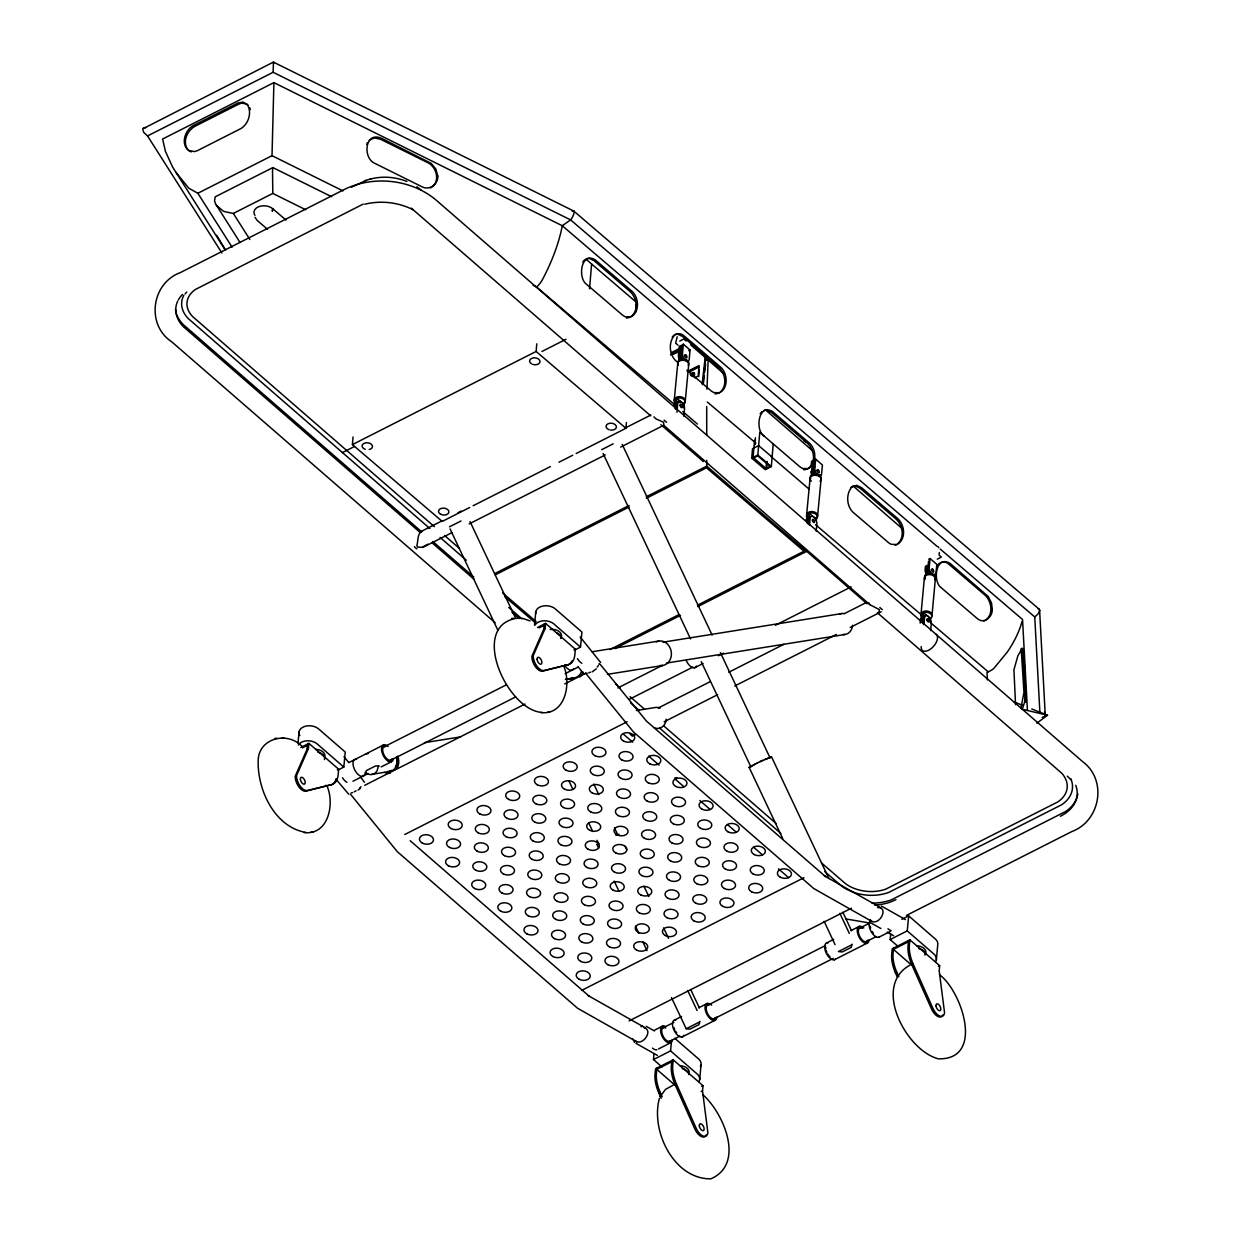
<?xml version="1.0" encoding="UTF-8"?>
<svg xmlns="http://www.w3.org/2000/svg" width="1241" height="1241" viewBox="0 0 1241 1241"><rect width="100%" height="100%" fill="white"/><g stroke="black" fill="none" stroke-linecap="round" stroke-linejoin="round"><path stroke-width="1.5" d="M706.951 389.193L708.239 358.416M937.25 546.521L562.251 225.722L273.904 82.62L272.012 155.683L342.919 190.866M469.703 507.491L442.23 521.422L352.413 444.588L353.049 436.956M576.15 453.523L625.945 428.285L536.128 351.451L536.779 343.819M589.522 288.796L591.616 264.007M625.945 428.285L626.426 422.56M635.718 311.956L636.354 304.324M698.745 376.535L699.335 369.539M773.236 443.844L771.328 466.554L765.201 469.656L751.72 458.131L752.511 448.699L758.639 445.597L772.119 457.107M754.544 440.291L753.101 457.433L766.581 468.958L767.217 461.404M755.04 442.463L755.443 437.794M771.328 466.554L757.848 455.028L759.756 432.318L800.026 466.926L802.539 468.478L808 468.602M766.488 462.815L766.007 468.478L770.072 466.414L757.739 455.85L753.675 457.913M921.039 614.047L924.39 577.639M921.52 622.47L922.358 613.411L923.723 612.713L930.455 618.545L930.114 622.16M923.723 612.713L922.715 623.587M932.007 615.303L935.357 578.895M298.011 743.08L299.065 731.802M300.88 747.439L308.9 743.375L338.669 769.249L338.188 774.462A27.783 14.07 63.1 0 1 331.704 784.591L306.124 791.138A10.393 5.259 63.1 0 1 298.833 786.825A10.393 5.259 63.1 0 1 295.218 776.245L307.054 749.269L307.535 744.073M331.704 784.591L307.473 790.439A10.393 5.259 63.1 0 1 300.182 786.127A10.393 5.259 63.1 0 1 296.568 775.563L308.404 748.587L308.9 743.375M338.7 769.684L343.819 767.078L345.231 752.046L318.285 728.638A11.122 7.477 5.4 0 0 304.154 726.621A11.122 7.477 5.4 0 0 299.81 735.572M534.514 624.968L535.74 611.813M537.57 627.45L545.575 623.385L575.359 649.26L574.878 654.457A27.783 14.07 63.1 0 1 568.394 664.587L542.798 671.133A10.393 5.259 63.1 0 1 535.507 666.836A10.393 5.259 63.1 0 1 531.893 656.256L543.729 629.28L544.225 624.083M568.394 664.587L544.163 670.45A10.393 5.259 63.1 0 1 536.872 666.138A10.393 5.259 63.1 0 1 533.258 655.558L545.094 628.598L545.575 623.385M575.39 649.695L580.509 647.088L581.92 632.057L554.975 608.633A11.122 7.477 5.4 0 0 542.069 606.229A11.122 7.477 5.4 0 0 535.771 613.706M674.747 408.118L675.6 399.075L676.981 398.377L683.698 404.24L683.357 407.839M687.219 361.1A5.29 2.684 63.1 0 0 689.22 359.176L690.074 350.055L683.357 344.207L681.992 344.905L680.626 359.409L679.246 360.107L680.626 345.603L679.261 346.286L678.408 355.407A5.29 2.684 63.1 0 0 679.137 359.021M675.942 409.251L676.981 398.377M676.966 412.214L677.819 403.092A5.29 2.684 63.1 0 1 681.542 402.115A5.29 2.684 63.1 0 1 684.536 408.941L683.853 416.231M683.357 344.207L682.503 353.328A5.29 2.684 63.1 0 0 686.382 360.774M661.996 1066.95L653.48 1059.55L654.007 1053.904M656.892 1068.098L656.411 1073.31A27.783 14.07 63.1 0 0 660.165 1092.328L662.136 1096.765M698.978 1081.594A11.122 7.477 5.4 0 0 697.52 1074.303L670.574 1050.894L671.443 1041.494M671.862 1060.512L671.365 1065.724A27.783 14.07 63.1 0 0 675.12 1084.743L694.696 1128.643A10.393 5.259 63.1 0 0 700.994 1136.399A10.393 5.259 63.1 0 0 706.222 1134.848M673.211 1059.83L672.731 1065.026A27.783 14.07 63.1 0 0 676.485 1084.06L696.046 1127.945A10.393 5.259 63.1 0 0 702.995 1136.011A10.393 5.259 63.1 0 0 707.897 1132.831L702.515 1090.901L702.995 1085.689L673.211 1059.83L655.543 1068.796L655.046 1073.992A27.783 14.07 63.1 0 0 658.8 1093.011L661.158 1098.285M699.66 1079.779L701.056 1064.747M811.087 466.694L811.598 461.233L812.964 460.535L811.583 475.055L812.964 474.357L813.476 468.958M807.084 523.066L807.938 514.022L809.318 513.324L816.035 519.172M808.279 524.198L809.318 513.324M813.476 468.958L814.329 459.853L815.694 459.154L822.411 465.003L821.558 474.124A5.29 2.684 63.1 0 1 818.719 475.722M809.473 525.331L810.156 518.04A5.29 2.684 63.1 0 1 813.879 517.063A5.29 2.684 63.1 0 1 816.873 523.888L816.19 531.179M815.694 459.154L814.841 468.276A5.29 2.684 63.1 0 0 817.835 475.101M897.259 945.72L890.169 939.561L890.697 933.915M920.155 623.153L920.496 619.507A5.29 2.684 63.1 0 1 922.497 617.584M925.476 566.067L925.134 569.712A5.29 2.684 63.1 0 0 926.515 574.552M926.841 565.369L926.003 574.443L927.368 573.745L928.547 561.025M893.582 948.108L893.086 953.305A27.783 14.07 63.1 0 0 896.84 972.339L898.825 976.776M923.909 624.735L924.592 617.429A5.29 2.684 63.1 0 1 928.315 616.451A5.29 2.684 63.1 0 1 931.308 623.277L930.626 630.568M928.718 559.21L930.083 558.528L929.23 567.633A5.29 2.684 63.1 0 0 931.37 573.575M939.313 552.509L939.08 555.099L941.361 557.1L937.296 559.164M935.652 961.604A11.122 7.477 5.4 0 0 934.209 954.298L907.249 930.89L908.66 915.858L901.819 919.317M908.536 940.523L908.055 945.72A27.783 14.07 63.1 0 0 911.809 964.753L931.37 1008.654A10.393 5.259 63.1 0 0 937.684 1016.395A10.393 5.259 63.1 0 0 942.912 1014.859M909.901 939.84L909.405 945.037A27.783 14.07 63.1 0 0 913.159 964.055L932.736 1007.956A10.393 5.259 63.1 0 0 939.67 1016.022A10.393 5.259 63.1 0 0 944.572 1012.842L939.189 970.912L939.685 965.7L909.901 939.84L892.217 948.791L891.736 954.003A27.783 14.07 63.1 0 0 895.49 973.022L897.057 976.527M936.335 959.789L937.746 944.758A11.122 7.477 5.4 0 0 935.605 939.266L908.66 915.858M674.297 399.711L677.741 363.396M685.265 400.983L688.708 364.668M806.634 514.658L810.078 478.343M817.602 515.93L821.046 479.615M702.142 384.167L705.338 355.795M702.732 384.617L705.896 356.508M703.476 383.236L704.314 375.666M704.748 371.881L705.602 364.311M706.02 360.526L706.455 356.756M421.754 531.691C417.224 533.227 418.264 541.309 416.883 545.42L417.41 547.048L421.971 547.312L427.881 544.178M620.686 447.101L663.749 425.275L663.609 422.235L656.132 419.008L653.898 416.883M878.845 612.48L879.326 609.595L869.91 604.724L663.749 425.275M694.091 374.472L694.107 373.2A2.854 1.567 -49.5 0 0 692.912 372.579L690.151 374.146M378.474 766.131L377.078 770.77A9.695 8.253 80.9 0 1 369.616 774.555L365.552 772.678M923.226 623.665A5.29 2.684 63.1 0 1 921.877 619.926L922.063 617.909A5.29 2.684 63.1 0 1 922.482 617.258M680.502 358.323A5.29 2.684 63.1 0 1 679.789 355.826L679.975 353.794A5.29 2.684 63.1 0 1 681.774 352.801M812.11 469.656L812.126 470.773L812.312 468.741A5.29 2.684 63.1 0 1 812.731 468.09M599 664.478L599.217 663.516M921.846 618.825L922.063 617.909M659.359 1098.487C650.517 1130.923 673.832 1179.214 710.783 1178.841C745.5 1163.996 723.689 1113.13 702.902 1094.748M573.668 211.017L273.454 62.128L273.129 72.273L570.643 219.921L1034.746 616.948L1039.88 712.287M1020.94 708.177L1023.949 692.369L1021.172 648.454M366.731 144.328L367.383 142.591M1044.72 715.328L1045.155 713.963A2.622 1.815 34.7 0 0 1045.031 713.017L1044.441 712.055M1022.227 709.48L1024.523 702.437L1025.733 692.4L1023.685 651.82L1022.305 648.19L1017.868 655.806L1013.928 669.83L1015.557 704.748M690.756 375.232L692.23 374.13L691.78 376.24M691.19 375.604L692.4 374.441L692.835 375.247M700.017 1021.312L698.947 1024.601L690.043 1029.115L686.195 1028.742L671.443 997.547M852.21 944.168L851.14 947.441L842.236 951.956L838.389 951.583L851.279 945.053M677.198 336.776L675.678 343.152L677.974 345.138M660.072 1096.796L665.486 1089.396L673.103 1085.239M597.2 667.038L598.302 665.688M584.589 259.881L582.774 261.991M672.25 336.978C674.964 333.177 680.72 332.433 684.086 335.846L720.013 366.576C729.025 373.696 728.715 392.792 715.08 393.924M674.67 335.039C667.658 342.857 669.318 357.036 678.284 362.791M761.958 411.624L760.144 413.734M852.055 486.782C845.881 493.592 846.409 505.583 852.784 512.068L888.711 542.798L891.224 544.349L896.685 544.473M937.529 565.477C939.84 561.382 945.502 560.761 948.776 564.159L984.702 594.889C992.148 601.264 993.979 616.374 983.896 621.089M185.002 293.977L186.786 292.069M598.596 848.022L596.952 844.532L598.271 843.585M596.905 840.281L598.814 843.508M619.026 834.293L615.8 835.177M782.776 838.699L749.145 767.388L757.568 762.858M701.243 661.655L750.758 766.628L755.288 763.991M828.926 878.581L771.514 756.824L770.196 757.786M686.195 1028.742L699.086 1022.212M359.564 788.159L361.007 786.747M533.149 285.29L536.608 287.012L538.299 285.352A13.93 6.531 -56.9 0 0 542.643 279.225A119.152 55.845 -56.9 0 0 561.863 227.863L562.251 225.722L570.643 219.921A9.37 4.39 -56.9 0 0 574.118 212.227A2.901 1.35 -56.9 0 0 572.272 211.404M358.106 790.145L360.138 788.485M596.316 668.775L592.159 671.908M1036.933 723.146L1047.528 715.219L1031.736 708.952M691.051 374.084L693.347 372.952A2.854 1.567 -49.5 0 1 694.541 373.572L694.526 374.86A2.901 1.582 -49.5 0 1 693.766 376.38A2.963 1.613 -49.5 0 1 693.347 376.861M1034.746 616.948L1037.755 614.279A9.059 6.158 -29 0 0 1039.586 610.432M430.503 187.965C440.865 182.474 436.91 166.62 427.323 162.462L380.537 139.256L374.379 137.937L369.213 140.186M273.485 62.05L142.684 128.909L143.661 132.353L147.555 135.936L221.906 253.009M449.475 526.836L460.985 521.003M601.668 449.676L613.178 443.844M755.273 443.115L754.683 444.526L755.862 443.146L707.308 402.022M1060.435 816.299L1065.026 813.6A45.87 30.839 5.4 0 0 1075.745 785.336M354.243 791.836L356.074 790.796M850.659 487.496L856.585 485.293L861.456 487.589L897.383 518.319C905.387 525.036 906.582 541.324 895.211 545.218M631.452 316.315C638.944 309.986 636.695 297.452 629.932 291.402L594.005 260.672L589.134 258.376L586.745 258.64M720.137 392.187C727.629 385.858 725.38 373.324 718.632 367.274L682.705 336.544L677.819 334.248L675.43 334.512M808.837 468.059C816.33 461.73 814.065 449.195 807.317 443.146L771.39 412.415L766.504 410.119L764.13 410.383M897.522 543.93C905.015 537.601 902.765 525.067 896.002 519.017L860.075 488.287L855.204 485.991L852.815 486.255M147.555 135.936L273.129 72.273M273.904 82.62L162.618 139.023L165.456 151.433L172.608 167.039L225.49 250.387M175.834 172.204L188.849 188.26L197.846 193.27L272.012 155.683M331.657 196.745L272.88 167.582L215.174 196.838L214.553 200.871L215.484 203.741L240.118 242.616M216.337 205.184L222.93 210.908A8.501 6.236 19.9 0 0 225.971 211.916L233.324 213.436L272.803 193.425L305.705 209.76M351.544 187.205L366.297 180.333M363.179 204.098L195.566 289.386A32.623 21.935 5.4 0 0 192.696 316.641L434.334 526.634M352.413 444.588L536.128 351.451M342.438 452.608L354.476 446.496M541.945 351.467L566.02 339.258M679.758 341.073L683.838 339.01L686.133 340.996M671.459 352.584L680.052 348.225M671.257 353.887L679.851 349.528M670.497 354.895L679.075 350.536M673.367 354.337L680.239 350.846M688.724 350.753L690.074 350.055M687.343 371.478L699.055 365.552L698.171 376.039L694.805 377.9M689.608 371.137L697.954 366.902M688.802 372.176L698.9 367.057M420.032 532.032L442.416 520.677M457.913 512.828L461.357 511.075M624.983 428.129L650.827 415.037M473.131 505.754L550.399 466.585M558.977 462.226L572.721 455.261M422.623 547.514L451.895 532.668M469.114 523.935L605.189 454.951M494.476 573.73L629.078 505.49M646.328 496.757L706.734 466.135L706.718 460.364M495.221 574.893L629.203 506.98M646.375 498.277L706.486 467.795L803.997 551.206L697.489 605.189M751.72 458.131L757.848 455.028M302.432 747.858L307.427 745.329M539.121 627.868L544.101 625.34M307.054 749.269L308.404 748.587M543.729 629.28L545.094 628.598M348.752 762.595L383.733 744.864M337.319 769.932L338.669 769.249M574.009 649.943L575.359 649.26M384.121 746.818L506.126 684.954M364.947 773.19L366.529 770.506L375.434 765.992L379.219 765.961M388.433 761.416L515.604 696.946M609.889 649.601L678.594 614.776M352.987 781.21L367.724 773.748M381.127 766.938L391.194 761.85M565.182 673.646L578.275 667.006M614.947 648.578L680.518 615.334M697.783 606.585L806.495 551.469L706.734 466.135M364.714 785.32L525.036 704.05M564.686 683.946L585.364 673.46M617.894 687.917L662.26 665.424M629.249 699.366L692.897 667.1M775.439 625.247L851.124 586.884M694.603 667.798L703.12 663.485M718.446 655.713L723.55 653.123M404.783 834.495L627.155 721.75M658.133 708.053L709.805 681.852M728.746 672.25L783.862 644.312M844.144 613.752L866.528 602.397M664.168 721.781L717.562 694.712M734.781 685.978L836.403 634.461M850.178 627.481L881.188 611.766M581.579 990.427L803.966 877.697M629.078 1020.924L851.466 908.195M654.441 1030.247L662.772 1026.012M674.67 1019.978L681.542 1016.503M698.683 1007.816L707.246 1003.473M826.863 942.834L833.719 939.344M850.876 930.657L859.439 926.313M663.485 1027.641L673.832 1022.398M708.301 1004.931L825.482 945.518M859.951 928.035L870.282 922.808M906.457 915.408L1071.867 831.548C1100.503 820.875 1107.624 779.922 1082.509 761.54L436.165 200.127C411.609 179.433 374.565 175.353 345.634 188.818L180.224 272.663C151.433 283.258 145.833 324.785 171.723 341.802L495.128 622.718M669.519 1041.37L679.866 1036.126M712.613 1019.528L833.238 958.378M865.985 941.779L876.317 936.536M658.568 1048.909L670.233 1042.998M682.131 1036.964L714.707 1020.443M834.324 959.805L866.901 943.284M878.752 937.281L890.635 931.262M653.48 1059.55L670.574 1050.894M890.169 939.561L907.249 930.89M671.738 1061.769L656.768 1069.354L675.213 1085.379M908.428 941.779L893.458 949.365L911.902 965.389M658.8 1093.011L660.165 1092.328M675.12 1084.743L676.485 1084.06M895.49 973.022L896.84 972.339M911.809 964.753L913.159 964.055M701.646 1086.387L702.995 1085.689M938.32 966.398L939.685 965.7M701.149 1091.584L702.515 1090.901M909.793 965.25C872.144 985.959 905.837 1050.212 938.289 1058.821C985.059 1060.093 961.884 991.28 939.592 974.759M757.103 762.982L771.514 756.824M143.46 127.978L145.042 127.575A4.437 3.258 19.9 0 1 145.988 127.637M759.973 761.602L762.889 760.252M588.746 672.87L590.437 672.126M895.955 899.678L890.945 901.85A43.233 29.07 5.4 0 1 874.672 905.077M764.859 759.476L769.901 757.584L720.4 652.611M1042.207 717.391L1047.528 715.219L1023.561 709.588M640.961 1026.757L642.419 1026.214M1022.057 621.539A115.491 78.633 -29 0 1 1007.273 652.083L993.808 668.449A14.814 10.083 -29 0 1 988.224 671.815L986.983 672.281L987.386 679.913M520.553 617.878C466.911 621.493 506.235 711.046 542.596 712.458M302.602 747.051C288.129 730.515 257.57 737.914 258.175 761.788C257.694 790.657 275.037 827.204 305.906 832.447M540.704 712.567C565.307 715.483 571.372 683.9 563.817 666.246M304.029 832.556C328.632 835.472 334.698 803.889 327.128 786.236M750.821 766.922L749.145 767.388M598.627 844.082L596.952 844.532M369.927 179.2C382.057 175.834 395.243 176.843 406.908 181.45M364.994 180.736L370.981 178.875M351.094 792.983L352.553 792.58M364.73 204.222C380.909 200.282 398.501 202.221 413.315 209.869M630.614 316.858L625.154 316.75L622.641 315.198L586.714 284.453C577.174 278 581.393 250.837 595.385 259.974L631.312 290.704C640.34 297.824 640.03 316.936 626.395 318.053M719.315 392.73L713.839 392.606L711.326 391.07L686.894 370.159M803.78 469.796C817.4 468.664 817.71 449.568 808.698 442.448L772.771 411.717C758.778 402.58 754.559 429.743 764.099 436.196M591.988 651.773L658.816 641.054M662.911 642.202L841.786 613.55M565.601 679.246L574.692 677.788M666.339 663.097L845.214 634.446M565.493 679.416L574.459 677.989M607.454 674.344L662.818 665.471M424.406 742.692L460.675 736.875M636.369 710.535L655.434 707.479A10.595 9.013 80.9 0 1 660.119 708.13M371.726 774.368L389.938 771.452M877.527 907.59C888.913 906.783 880.319 924.778 872.051 921.52L813.786 888.556L633.453 731.926L585.442 672.994M511.571 618.406L513.557 618.297M547.7 712.148L549.701 712.039M274.881 738.395L276.883 738.286M281.986 737.976L283.879 737.868M311.01 832.137L313.011 832.028M586.155 673.32L587.288 673.274M633.732 734.439L635.082 734.951M868.638 922.839L846.021 918.961M643.955 1027.641C653.154 1030.061 644.095 1044.379 636.788 1041.757L577.623 1008.281L397.291 851.652L350.458 794.178M246.494 103.794L241.421 103.174L238.598 104.197L195.163 126.21C187.267 130.383 182.008 141.893 187.918 149.696M522.383 618.313L530.093 620.934M188.942 150.549L194.511 151.588L197.428 150.642L240.863 128.614C248.65 123.898 252.435 111.83 246.959 104.166M191.192 151.96C179.48 146.872 184.18 129.731 194.015 125.232L237.853 103.065L242.988 102.057L248.417 105.407M1014.176 701.972L1022.956 705.462M348.768 794.24L336.016 779.286M881.498 906.085L905.465 919.612M880.738 907.683L824.381 875.882L825.482 876.58L646.375 721.021L600.179 664.338M871.275 923.118L880.862 928.516M887.253 932.131L893.644 935.73M646.235 1026.323L654.472 1030.976M645.475 1027.936L588.218 995.623L589.304 996.321L410.213 840.746M636.013 1043.355L657.42 1055.439M872.051 921.52L870.003 919.565M635.578 1040.997L636.788 1041.757M416.852 186.755L420.994 189.935M411.267 208.116L650.656 415.797M536.608 287.012L673.863 403.961M682.721 411.5L697.473 424.081M815.539 524.679L921.815 615.226M930.657 622.765L988.224 671.815M573.838 211.125L1039.12 609.16M940.197 549.049L1022.537 619.492L1027.408 709.805M585.814 259.043L636.524 302.416M771.281 456.75L809.085 489.094M286.004 220.076L272.756 208.736A10.626 7.089 4.8 0 0 258.95 206.611A10.626 7.089 4.8 0 0 254.932 215.391M267.467 229.228L257.166 220.433L255.088 217.346M502.636 592.95L536.112 621.586M504.668 596.549L535.476 622.904M690.71 344.92L724.356 374.161M765.34 409.747L812.172 450.421M853.141 486.007L902.905 529.224M930.083 558.528L936.815 564.36L935.962 573.482A5.29 2.684 63.1 0 1 933.961 575.405M660.895 424.701L703.321 461.543M805.719 550.477L867.149 603.84M877.387 612.744L1061.877 773.345A35.26 23.703 5.4 0 1 1057.859 801.903L885.965 889.052A32.623 21.935 5.4 0 1 845.586 883.732L821.48 862.898M580.509 647.088L553.564 623.68A11.122 7.477 5.4 0 0 535.026 625.045M444.557 535.507L459.17 548.196M615.489 683.977L619.864 687.778M630.087 696.666L644.7 709.356M663.702 725.845L776.183 823.559M429.882 528.557L188.337 318.642A37.928 25.503 5.4 0 1 183.792 295.342M440.074 537.415L466.306 560.203M630.459 702.778L639.224 710.395M659.669 728.157L780.899 833.456M824.722 871.523L841.786 886.229A37.928 25.503 5.4 0 0 848.394 890.169M421.459 531.613L183.141 324.49A43.823 29.458 5.4 0 1 175.477 309.226M432.923 541.572L473.767 577.049M508.779 607.47L521.918 618.871M420.079 532.405L183.389 326.693A43.233 29.07 5.4 0 1 177.603 301.361M431.821 542.596L474.062 579.299M511.944 612.201L519.234 618.53M623.913 734.579L632.693 742.196M648.779 756.188L659.033 765.077M675.104 779.053L683.853 786.639M699.862 800.554L710.054 809.396M727.521 824.582L736.254 832.168M753.737 847.339L762.47 854.925M778.479 868.84L788.671 877.697M674.809 1038.314L698.931 1059.256A11.122 7.477 5.4 0 1 700.374 1066.546M343.819 767.078L316.874 743.669A11.122 7.477 5.4 0 0 298.336 745.034M932.627 569.185L932.906 569.464A1.768 0.9 63.1 0 1 933.372 572.148A1.768 0.9 63.1 0 1 931.495 570.084A1.768 0.9 63.1 0 1 932.906 569.464M1067.291 776.152L1071.076 779.891M580.152 636.928L600.66 662.539M578.135 666.851L584.077 674.142M343.974 756.653L348.721 762.486M360.588 777.037L364.466 782.249M634.523 1042.409L632.972 1038.981M869.91 604.724L868.964 602.971M233.324 213.436L249.86 239.497M197.846 193.27L232.083 247.176M224.993 249.1L216.648 235.278M273.516 62.05L273.703 63.213M622.206 444.402L712.148 635.113M842.872 912.321L851.528 930.672M839.862 913.329L849.309 933.372M824.133 921.318L835.084 944.665M603.064 453.446L690.523 638.898M625.061 846.16L626.705 849.635M643.924 886.167L648.857 896.591M663.609 927.911L668.542 938.336M470.029 521.561L515.403 617.785M593.787 784.002L598.736 794.504M614.419 827.747L617.708 834.743M690.679 989.465L699.335 1007.832M687.669 990.489L697.116 1010.515M450.049 528.852L497.905 630.335M568.859 780.791L572.985 789.54M588.653 822.783L592.779 831.532M614.171 881.063L619.104 891.503M635.501 926.282L638.789 933.248M642.885 941.95L646.98 950.637M938.398 546.754L938.692 547.777M249.829 107.843L250.232 109.596M326.026 785.165L326.259 786.267M272.803 193.425L272.524 171.475A12.301 0.962 -89.2 0 1 272.88 167.582M1039.586 610.138L1045.17 713.653M1022.77 648.965L1025.64 702.282M926.515 570.131L926.5 569.014A5.29 2.684 63.1 0 1 928.501 567.106M679.773 354.709L679.789 355.826M706.703 406.505L706.718 435.358M560.575 638.448A8.796 5.91 5.4 0 0 560.203 632.507L558.745 631.235A8.796 5.91 5.4 0 0 550.166 629.513M556.62 632.817A8.796 5.91 5.4 0 1 558.497 633.81L559.97 635.066A8.796 5.91 5.4 0 1 561.32 638.06M571.992 660.988A27.783 14.07 63.1 0 1 567.028 665.285M315.741 749.347A8.796 5.91 5.4 0 1 322.055 751.224L323.513 752.496A8.796 5.91 5.4 0 1 324.677 757.026M317.789 752.17A8.796 5.91 5.4 0 1 321.807 753.799L323.281 755.055A8.796 5.91 5.4 0 1 324.428 759.585M335.303 780.977A27.783 14.07 63.1 0 1 330.354 785.274M336.14 778.883A27.783 14.07 63.1 0 1 335.768 779.969M924.84 954.934A8.796 5.91 5.4 0 0 924.576 949.008L923.118 947.736A8.796 5.91 5.4 0 0 916.851 945.797M918.883 948.636A8.796 5.91 5.4 0 1 922.885 950.296L924.328 951.568A8.796 5.91 5.4 0 1 925.646 954.577M869.088 939.949A9.308 4.716 63.1 0 1 861.766 940.942A9.308 4.716 63.1 0 1 857.624 928.066L858.369 926.918A9.308 4.716 63.1 0 1 863.814 927.942M835.395 959.2A9.308 4.716 63.1 0 1 827.747 955.694A9.308 4.716 63.1 0 1 825.048 944.572L825.792 943.439A9.308 4.716 63.1 0 1 828.197 942.803M867.661 940.259A7.539 3.816 63.1 0 1 861.425 939.096A7.539 3.816 63.1 0 1 858.679 929.354L859.284 928.423A7.539 3.816 63.1 0 1 862.433 928.361M830.074 956.873A7.539 3.816 63.1 0 1 827.747 954.05M826.847 952.297A7.539 3.816 63.1 0 1 826.196 950.497M825.839 948.745A7.539 3.816 63.1 0 1 825.808 947.162M839.537 614.279A10.595 9.013 80.9 0 1 844.144 613.519M852.536 625.278A10.595 9.013 80.9 0 1 842.856 634.477M573.699 668.496A9.308 4.716 63.1 0 1 564.639 665.129M581.548 671.288A10.595 9.013 80.9 0 1 572.334 677.819M581.843 663.237A9.308 4.716 63.1 0 1 577.422 658.645M572.225 679.572A12.363 10.533 80.9 0 1 569.526 678.765M582.975 671.955A12.363 10.533 80.9 0 1 579.919 677.043M656.194 641.923A12.363 10.533 80.9 0 1 671.21 651.541A12.363 10.533 80.9 0 1 660.072 665.502M849.837 890.852A37.928 25.503 5.4 0 0 888.742 892.419L1061.722 804.711A40.565 27.271 5.4 0 0 1070.735 778.557M872.051 903.138A43.807 29.458 5.4 0 0 891.472 899.803L1065.662 811.474A46.444 31.211 5.4 0 0 1077.824 793.759M676.795 777.642A10.595 5.724 -49 0 1 674.918 777.859M178.208 300.136A43.233 29.07 5.4 0 1 182.458 294.474M935.636 633.996A10.595 5.724 -49 0 1 931.805 648.066A10.595 5.724 -49 0 1 921.21 646.561M696.418 666.06A9.308 4.716 63.1 0 1 686.242 660.538M680.161 1065.802A8.796 5.91 5.4 0 1 686.444 1067.725L687.886 1068.997A8.796 5.91 5.4 0 1 688.972 1073.527M682.193 1068.625A8.796 5.91 5.4 0 1 686.195 1070.285L687.654 1071.557A8.796 5.91 5.4 0 1 688.957 1074.566M807.1 516.582A5.522 3.723 5.4 0 1 809.396 511.913A5.522 3.723 5.4 0 1 816.64 513.417A5.522 3.723 5.4 0 1 815.616 518.35M811.319 481.136A5.522 3.723 5.4 0 1 811.707 476.125A5.522 3.723 5.4 0 1 819.138 476.327A5.522 3.723 5.4 0 1 820.053 481.368M674.344 400.688A5.522 3.723 5.4 0 1 681.697 396.965A5.522 3.723 5.4 0 1 683.279 403.403M675.523 402.503A5.522 3.723 5.4 0 1 674.763 401.634M678.175 365.273A5.522 3.723 5.4 0 1 682.984 360.247A5.522 3.723 5.4 0 1 688.336 365.552M922.28 616.824A5.522 3.707 5.3 0 1 925.615 610.96A5.522 3.707 5.3 0 1 931.681 616.234M924.917 579.609A5.522 3.707 5.3 0 1 929.726 574.583A5.522 3.707 5.3 0 1 935.093 579.873M930.005 574.257A5.29 2.684 63.1 0 1 929.106 566.423M934.597 574.164A5.29 2.684 63.1 0 1 933.961 575.731M925.041 578.306A5.522 3.707 5.3 0 1 929.85 573.295A5.522 3.707 5.3 0 1 935.218 578.57M933.108 575.079A5.29 2.684 63.1 0 1 932.224 574.459M923.956 621.741A5.29 2.684 63.1 0 1 925.228 616.203M928.594 619.119A5.29 2.684 63.1 0 1 929.23 620.345M922.156 618.127A5.522 3.707 5.3 0 1 922.901 612.93A5.522 3.707 5.3 0 1 930.657 613.83A5.522 3.707 5.3 0 1 929.912 619.026M677.183 407.389A5.29 2.684 63.1 0 1 676.857 402.503A5.29 2.684 63.1 0 1 680.192 402.798M676.454 409.313A5.29 2.684 63.1 0 1 675.088 404.473L675.29 403.558A5.29 2.684 63.1 0 1 675.725 402.922M675.399 403.806A5.522 3.723 5.4 0 1 676.143 398.594A5.522 3.723 5.4 0 1 683.9 399.493A5.522 3.723 5.4 0 1 683.155 404.706M673.723 405.155A5.29 2.684 63.1 0 1 675.725 403.247M682.503 358.866A5.29 2.684 63.1 0 1 681.774 352.46M677.819 362.046A5.522 3.723 5.4 0 1 684.536 359.114A5.522 3.723 5.4 0 1 688.46 364.249M815.616 474.9A5.29 2.684 63.1 0 1 813.491 470.075A5.29 2.684 63.1 0 1 814.717 467.066M820.208 474.807A5.29 2.684 63.1 0 1 819.572 476.373M810.637 478.917A5.522 3.723 5.4 0 1 815.446 473.907A5.522 3.723 5.4 0 1 820.797 479.197M812.11 475.194A5.29 2.684 63.1 0 1 810.776 471.456M809.52 522.337A5.29 2.684 63.1 0 1 810.792 516.814M808.155 523.035A5.29 2.684 63.1 0 1 807.426 519.421L807.627 518.505A5.29 2.684 63.1 0 1 808.667 517.513M808.791 519.467A5.522 3.723 5.4 0 1 807.798 513.96A5.522 3.723 5.4 0 1 815.911 514.193A5.522 3.723 5.4 0 1 815.492 519.653M806.061 520.103A5.29 2.684 63.1 0 1 808.915 518.505M873.292 933.077A7.539 3.816 63.1 0 1 872.175 931.526M870.624 927.973A7.539 3.816 63.1 0 1 870.267 926.22M670.388 1040.889A7.539 3.816 63.1 0 1 662.399 1034.591A7.539 3.816 63.1 0 1 665.765 1028.06M891.007 930.424A9.308 4.716 63.1 0 1 887.951 928.78M879.822 936.676A9.308 4.716 63.1 0 1 871.508 932.162A9.308 4.716 63.1 0 1 870.22 920.915M656.908 1049.762A9.308 4.716 63.1 0 1 652.533 1048.133M672.42 1039.648A9.308 4.716 63.1 0 1 666.386 1041.788A9.308 4.716 63.1 0 1 660.569 1030.635A9.308 4.716 63.1 0 1 665.595 1026.54M882.351 609.595A7.539 3.816 63.1 0 1 879.869 607.438M632.6 736.192A7.539 3.816 63.1 0 1 630.118 734.052M666.634 422.219A7.539 3.816 63.1 0 1 664.152 420.063M416.898 548.832A7.539 3.816 63.1 0 1 414.416 546.676M716.895 1017.093A9.308 4.716 63.1 0 1 709.573 1018.101A9.308 4.716 63.1 0 1 705.431 1005.21L706.176 1004.078A9.308 4.716 63.1 0 1 711.62 1005.101M683.962 1035.211A9.308 4.716 63.1 0 1 676.252 1033.769A9.308 4.716 63.1 0 1 672.855 1021.731L673.599 1020.583A9.308 4.716 63.1 0 1 676.004 1019.962M715.468 1017.418A7.539 3.816 63.1 0 1 709.247 1016.239A7.539 3.816 63.1 0 1 706.486 1006.513L707.091 1005.582A7.539 3.816 63.1 0 1 709.045 1005.07M676.671 1032.76A7.539 3.816 63.1 0 1 675.569 1031.209M674.654 1029.456A7.539 3.816 63.1 0 1 674.003 1027.657M666.184 719.206A10.595 9.013 80.9 0 1 654.193 727.707M396.36 756.886A10.595 9.013 80.9 0 1 387.58 771.483M364.513 774.555A9.308 4.716 63.1 0 1 354.848 770.118A9.308 4.716 63.1 0 1 356.555 759.29M393.381 758.499A9.308 4.716 63.1 0 1 386.82 760.221A9.308 4.716 63.1 0 1 381.545 748.214A9.308 4.716 63.1 0 1 388.107 746.493M391.954 758.809A7.539 3.816 63.1 0 1 384.136 755.226A7.539 3.816 63.1 0 1 385.517 746.462M366.064 754.218A10.595 9.013 80.9 0 1 368.298 753.473M346.922 782.326A9.308 4.716 63.1 0 1 342.5 777.75M396.732 759.601A10.145 8.625 80.9 0 1 395.398 767.093M392.001 770.304A10.145 8.625 80.9 0 1 389.86 771.018M390.217 773.221A12.363 10.533 80.9 0 1 384.757 772.445M397.725 756.188A12.363 10.533 80.9 0 1 396.98 768.427M1037.941 608.726A2.963 2.017 -29 0 1 1039.632 610.417M693.657 375.496A2.963 1.613 -49.5 0 1 692.912 376.488M694.107 374.224A2.854 1.567 -49.5 0 1 693.688 375.232M365.273 449.32A5.197 3.459 4.8 0 1 363.194 443.906A5.197 3.459 4.8 0 1 371.431 444.325A5.197 3.459 4.8 0 1 369.229 449.521M531.613 363.892A5.197 3.459 4.8 0 1 532.451 358.091A5.197 3.459 4.8 0 1 539.99 361.41A5.197 3.459 4.8 0 1 532.777 364.404M609.191 429.758A5.197 3.459 4.8 0 1 607.749 423.926A5.197 3.459 4.8 0 1 616.172 425.88A5.197 3.459 4.8 0 1 610.494 430.069M992.257 609.331C992.816 616.777 984.004 624.549 977.396 618.67L941.469 587.939C931.944 581.486 936.148 554.324 950.156 563.461L988.301 596.58L991.528 603.017L992.257 609.331M437.763 176.051C438.399 184.04 429.433 190.819 422.08 186.817L375.309 163.595C362.17 158.491 364.838 130.801 381.514 138.294L431.248 163.424L435.886 169.102L437.763 176.051M272.756 208.736L272.337 210.954L272.756 208.736M805.362 441.718L803.858 440.415A28.636 14.504 63.1 0 1 805.362 441.718M532.125 859.361A7.058 4.747 5.4 0 0 543.217 856.507A7.058 4.747 5.4 0 0 533.289 851.217A7.058 4.747 5.4 0 0 532.125 859.361M675.864 786.499A7.058 4.747 5.4 0 0 686.956 783.629A7.058 4.747 5.4 0 0 677.012 778.355A7.058 4.747 5.4 0 0 675.864 786.499M618.359 815.647A7.058 4.747 5.4 0 0 629.466 812.777A7.058 4.747 5.4 0 0 619.523 807.503A7.058 4.747 5.4 0 0 618.359 815.647M560.87 844.78A7.058 4.747 5.4 0 0 571.961 841.925A7.058 4.747 5.4 0 0 562.033 836.636A7.058 4.747 5.4 0 0 560.87 844.78M474.636 888.509A7.058 4.747 5.4 0 0 485.727 885.655A7.058 4.747 5.4 0 0 475.784 880.365A7.058 4.747 5.4 0 0 474.636 888.509M589.615 830.213A7.058 4.747 5.4 0 0 600.706 827.359A7.058 4.747 5.4 0 0 590.778 822.069A7.058 4.747 5.4 0 0 589.615 830.213M503.381 873.928A7.058 4.747 5.4 0 0 514.472 871.073A7.058 4.747 5.4 0 0 504.544 865.784A7.058 4.747 5.4 0 0 503.381 873.928M647.104 801.065A7.058 4.747 5.4 0 0 658.211 798.211A7.058 4.747 5.4 0 0 648.267 792.921A7.058 4.747 5.4 0 0 647.104 801.065M580.695 961.403A7.058 4.747 5.4 0 0 591.802 958.548A7.058 4.747 5.4 0 0 581.858 953.259A7.058 4.747 5.4 0 0 580.695 961.403M695.689 903.122A7.058 4.747 5.4 0 0 706.781 900.252A7.058 4.747 5.4 0 0 696.837 894.978A7.058 4.747 5.4 0 0 695.689 903.122M638.2 932.255A7.058 4.747 5.4 0 0 649.291 929.4A7.058 4.747 5.4 0 0 639.348 924.126A7.058 4.747 5.4 0 0 638.2 932.255M724.434 888.54A7.058 4.747 5.4 0 0 735.525 885.686A7.058 4.747 5.4 0 0 725.582 880.396A7.058 4.747 5.4 0 0 724.434 888.54M666.944 917.688A7.058 4.747 5.4 0 0 678.036 914.834A7.058 4.747 5.4 0 0 668.092 909.544A7.058 4.747 5.4 0 0 666.944 917.688M609.44 946.836A7.058 4.747 5.4 0 0 620.547 943.982A7.058 4.747 5.4 0 0 610.603 938.692A7.058 4.747 5.4 0 0 609.44 946.836M753.178 873.974A7.058 4.747 5.4 0 0 764.27 871.104A7.058 4.747 5.4 0 0 754.326 865.83A7.058 4.747 5.4 0 0 753.178 873.974M422.39 843.12A7.058 4.747 5.4 0 0 433.481 840.266A7.058 4.747 5.4 0 0 423.538 834.976A7.058 4.747 5.4 0 0 422.39 843.12M537.369 784.824A7.058 4.747 5.4 0 0 548.46 781.97A7.058 4.747 5.4 0 0 538.516 776.68A7.058 4.747 5.4 0 0 537.369 784.824M479.879 813.972A7.058 4.747 5.4 0 0 490.971 811.118A7.058 4.747 5.4 0 0 481.027 805.828A7.058 4.747 5.4 0 0 479.879 813.972M623.602 741.11A7.058 4.747 5.4 0 0 634.694 738.255A7.058 4.747 5.4 0 0 624.766 732.966A7.058 4.747 5.4 0 0 623.602 741.11M566.113 770.258A7.058 4.747 5.4 0 0 577.205 767.403A7.058 4.747 5.4 0 0 567.261 762.114A7.058 4.747 5.4 0 0 566.113 770.258M508.624 799.406A7.058 4.747 5.4 0 0 519.715 796.536A7.058 4.747 5.4 0 0 509.772 791.262A7.058 4.747 5.4 0 0 508.624 799.406M451.135 828.554A7.058 4.747 5.4 0 0 462.226 825.684A7.058 4.747 5.4 0 0 452.282 820.41A7.058 4.747 5.4 0 0 451.135 828.554M594.858 755.676A7.058 4.747 5.4 0 0 605.949 752.822A7.058 4.747 5.4 0 0 596.021 747.532A7.058 4.747 5.4 0 0 594.858 755.676M667.999 898.298A7.058 4.747 5.4 0 0 679.091 895.428A7.058 4.747 5.4 0 0 669.147 890.154A7.058 4.747 5.4 0 0 667.999 898.298M610.51 927.43A7.058 4.747 5.4 0 0 621.601 924.576A7.058 4.747 5.4 0 0 611.658 919.286A7.058 4.747 5.4 0 0 610.51 927.43M754.233 854.568A7.058 4.747 5.4 0 0 765.325 851.714A7.058 4.747 5.4 0 0 755.381 846.424A7.058 4.747 5.4 0 0 754.233 854.568M696.744 883.716A7.058 4.747 5.4 0 0 707.835 880.862A7.058 4.747 5.4 0 0 697.892 875.572A7.058 4.747 5.4 0 0 696.744 883.716M639.255 912.864A7.058 4.747 5.4 0 0 650.346 910.01A7.058 4.747 5.4 0 0 640.403 904.72A7.058 4.747 5.4 0 0 639.255 912.864M581.765 942.012A7.058 4.747 5.4 0 0 592.857 939.158A7.058 4.747 5.4 0 0 582.913 933.868A7.058 4.747 5.4 0 0 581.765 942.012M725.489 869.15A7.058 4.747 5.4 0 0 736.58 866.28A7.058 4.747 5.4 0 0 726.637 861.006A7.058 4.747 5.4 0 0 725.489 869.15M553.021 956.578A7.058 4.747 5.4 0 0 564.112 953.724A7.058 4.747 5.4 0 0 554.169 948.434A7.058 4.747 5.4 0 0 553.021 956.578M579.144 979.273A7.058 4.747 5.4 0 0 590.235 976.419A7.058 4.747 5.4 0 0 580.292 971.129A7.058 4.747 5.4 0 0 579.144 979.273M694.122 920.977A7.058 4.747 5.4 0 0 705.214 918.123A7.058 4.747 5.4 0 0 695.27 912.833A7.058 4.747 5.4 0 0 694.122 920.977M636.633 950.125A7.058 4.747 5.4 0 0 647.724 947.271A7.058 4.747 5.4 0 0 637.781 941.981A7.058 4.747 5.4 0 0 636.633 950.125M780.356 877.263A7.058 4.747 5.4 0 0 791.448 874.409A7.058 4.747 5.4 0 0 781.52 869.119A7.058 4.747 5.4 0 0 780.356 877.263M722.867 906.411A7.058 4.747 5.4 0 0 733.958 903.557A7.058 4.747 5.4 0 0 724.03 898.267A7.058 4.747 5.4 0 0 722.867 906.411M665.378 935.559A7.058 4.747 5.4 0 0 676.469 932.705A7.058 4.747 5.4 0 0 666.526 927.415A7.058 4.747 5.4 0 0 665.378 935.559M607.888 964.707A7.058 4.747 5.4 0 0 618.98 961.837A7.058 4.747 5.4 0 0 609.036 956.563A7.058 4.747 5.4 0 0 607.888 964.707M751.612 891.829A7.058 4.747 5.4 0 0 762.703 888.975A7.058 4.747 5.4 0 0 752.775 883.701A7.058 4.747 5.4 0 0 751.612 891.829M526.882 933.884A7.058 4.747 5.4 0 0 537.989 931.029A7.058 4.747 5.4 0 0 528.045 925.755A7.058 4.747 5.4 0 0 526.882 933.884M641.876 875.603A7.058 4.747 5.4 0 0 652.968 872.733A7.058 4.747 5.4 0 0 643.024 867.459A7.058 4.747 5.4 0 0 641.876 875.603M584.371 904.751A7.058 4.747 5.4 0 0 595.478 901.881A7.058 4.747 5.4 0 0 585.535 896.607A7.058 4.747 5.4 0 0 584.371 904.751M728.11 831.873A7.058 4.747 5.4 0 0 739.202 829.019A7.058 4.747 5.4 0 0 729.258 823.729A7.058 4.747 5.4 0 0 728.11 831.873M670.621 861.021A7.058 4.747 5.4 0 0 681.712 858.167A7.058 4.747 5.4 0 0 671.769 852.877A7.058 4.747 5.4 0 0 670.621 861.021M613.132 890.169A7.058 4.747 5.4 0 0 624.223 887.315A7.058 4.747 5.4 0 0 614.279 882.025A7.058 4.747 5.4 0 0 613.132 890.169M555.627 919.317A7.058 4.747 5.4 0 0 566.734 916.463A7.058 4.747 5.4 0 0 556.79 911.173A7.058 4.747 5.4 0 0 555.627 919.317M699.366 846.455A7.058 4.747 5.4 0 0 710.457 843.601A7.058 4.747 5.4 0 0 700.513 838.311A7.058 4.747 5.4 0 0 699.366 846.455M448.513 865.815A7.058 4.747 5.4 0 0 459.604 862.96A7.058 4.747 5.4 0 0 449.661 857.671A7.058 4.747 5.4 0 0 448.513 865.815M563.492 807.519A7.058 4.747 5.4 0 0 574.583 804.664A7.058 4.747 5.4 0 0 564.655 799.375A7.058 4.747 5.4 0 0 563.492 807.519M506.002 836.667A7.058 4.747 5.4 0 0 517.094 833.812A7.058 4.747 5.4 0 0 507.15 828.523A7.058 4.747 5.4 0 0 506.002 836.667M649.726 763.804A7.058 4.747 5.4 0 0 660.832 760.95A7.058 4.747 5.4 0 0 650.889 755.66A7.058 4.747 5.4 0 0 649.726 763.804M592.236 792.952A7.058 4.747 5.4 0 0 603.328 790.083A7.058 4.747 5.4 0 0 593.4 784.808A7.058 4.747 5.4 0 0 592.236 792.952M534.747 822.1A7.058 4.747 5.4 0 0 545.838 819.231A7.058 4.747 5.4 0 0 535.91 813.956A7.058 4.747 5.4 0 0 534.747 822.1M477.258 851.233A7.058 4.747 5.4 0 0 488.349 848.379A7.058 4.747 5.4 0 0 478.405 843.104A7.058 4.747 5.4 0 0 477.258 851.233M620.981 778.371A7.058 4.747 5.4 0 0 632.072 775.516A7.058 4.747 5.4 0 0 622.144 770.227A7.058 4.747 5.4 0 0 620.981 778.371M500.759 911.204A7.058 4.747 5.4 0 0 511.85 908.334A7.058 4.747 5.4 0 0 501.922 903.06A7.058 4.747 5.4 0 0 500.759 911.204M615.738 852.908A7.058 4.747 5.4 0 0 626.845 850.054A7.058 4.747 5.4 0 0 616.901 844.764A7.058 4.747 5.4 0 0 615.738 852.908M558.248 882.056A7.058 4.747 5.4 0 0 569.34 879.186A7.058 4.747 5.4 0 0 559.412 873.912A7.058 4.747 5.4 0 0 558.248 882.056M701.987 809.179A7.058 4.747 5.4 0 0 713.079 806.324A7.058 4.747 5.4 0 0 703.135 801.05A7.058 4.747 5.4 0 0 701.987 809.179M644.498 838.327A7.058 4.747 5.4 0 0 655.589 835.472A7.058 4.747 5.4 0 0 645.646 830.182A7.058 4.747 5.4 0 0 644.498 838.327M586.993 867.475A7.058 4.747 5.4 0 0 598.1 864.62A7.058 4.747 5.4 0 0 588.156 859.33A7.058 4.747 5.4 0 0 586.993 867.475M529.504 896.623A7.058 4.747 5.4 0 0 540.595 893.768A7.058 4.747 5.4 0 0 530.667 888.478A7.058 4.747 5.4 0 0 529.504 896.623M673.243 823.76A7.058 4.747 5.4 0 0 684.334 820.906A7.058 4.747 5.4 0 0 674.39 815.616A7.058 4.747 5.4 0 0 673.243 823.76M554.448 938.615A7.058 4.747 5.4 0 0 565.555 935.761A7.058 4.747 5.4 0 0 555.611 930.471A7.058 4.747 5.4 0 0 554.448 938.615M669.442 880.319A7.058 4.747 5.4 0 0 680.533 877.465A7.058 4.747 5.4 0 0 670.59 872.175A7.058 4.747 5.4 0 0 669.442 880.319M611.953 909.467A7.058 4.747 5.4 0 0 623.044 906.613A7.058 4.747 5.4 0 0 613.101 901.323A7.058 4.747 5.4 0 0 611.953 909.467M698.187 865.753A7.058 4.747 5.4 0 0 709.278 862.883A7.058 4.747 5.4 0 0 699.335 857.609A7.058 4.747 5.4 0 0 698.187 865.753M640.697 894.885A7.058 4.747 5.4 0 0 651.789 892.031A7.058 4.747 5.4 0 0 641.845 886.741A7.058 4.747 5.4 0 0 640.697 894.885M583.208 924.033A7.058 4.747 5.4 0 0 594.299 921.179A7.058 4.747 5.4 0 0 584.356 915.889A7.058 4.747 5.4 0 0 583.208 924.033M726.931 851.171A7.058 4.747 5.4 0 0 738.023 848.317A7.058 4.747 5.4 0 0 728.079 843.027A7.058 4.747 5.4 0 0 726.931 851.171M528.216 915.811A7.058 4.747 5.4 0 0 539.308 912.957A7.058 4.747 5.4 0 0 529.364 907.667A7.058 4.747 5.4 0 0 528.216 915.811M643.195 857.515A7.058 4.747 5.4 0 0 654.286 854.661A7.058 4.747 5.4 0 0 644.343 849.371A7.058 4.747 5.4 0 0 643.195 857.515M585.705 886.663A7.058 4.747 5.4 0 0 596.797 883.809A7.058 4.747 5.4 0 0 586.853 878.519A7.058 4.747 5.4 0 0 585.705 886.663M671.939 842.949A7.058 4.747 5.4 0 0 683.031 840.095A7.058 4.747 5.4 0 0 673.087 834.805A7.058 4.747 5.4 0 0 671.939 842.949M614.45 872.097A7.058 4.747 5.4 0 0 625.542 869.243A7.058 4.747 5.4 0 0 615.598 863.953A7.058 4.747 5.4 0 0 614.45 872.097M556.961 901.245A7.058 4.747 5.4 0 0 568.052 898.375A7.058 4.747 5.4 0 0 558.109 893.101A7.058 4.747 5.4 0 0 556.961 901.245M700.684 828.368A7.058 4.747 5.4 0 0 711.776 825.513A7.058 4.747 5.4 0 0 701.832 820.239A7.058 4.747 5.4 0 0 700.684 828.368M501.969 893.024A7.058 4.747 5.4 0 0 513.06 890.154A7.058 4.747 5.4 0 0 503.117 884.88A7.058 4.747 5.4 0 0 501.969 893.024M616.948 834.728A7.058 4.747 5.4 0 0 628.039 831.873A7.058 4.747 5.4 0 0 618.096 826.584A7.058 4.747 5.4 0 0 616.948 834.728M559.458 863.876A7.058 4.747 5.4 0 0 570.55 861.006A7.058 4.747 5.4 0 0 560.606 855.732A7.058 4.747 5.4 0 0 559.458 863.876M645.692 820.146A7.058 4.747 5.4 0 0 656.784 817.292A7.058 4.747 5.4 0 0 646.84 812.002A7.058 4.747 5.4 0 0 645.692 820.146M588.203 849.294A7.058 4.747 5.4 0 0 599.294 846.44A7.058 4.747 5.4 0 0 589.351 841.15A7.058 4.747 5.4 0 0 588.203 849.294M530.714 878.442A7.058 4.747 5.4 0 0 541.805 875.588A7.058 4.747 5.4 0 0 531.862 870.298A7.058 4.747 5.4 0 0 530.714 878.442M674.437 805.58A7.058 4.747 5.4 0 0 685.528 802.725A7.058 4.747 5.4 0 0 675.6 797.436A7.058 4.747 5.4 0 0 674.437 805.58M475.722 870.22A7.058 4.747 5.4 0 0 486.813 867.366A7.058 4.747 5.4 0 0 476.87 862.076A7.058 4.747 5.4 0 0 475.722 870.22M590.7 811.924A7.058 4.747 5.4 0 0 601.792 809.07A7.058 4.747 5.4 0 0 591.848 803.78A7.058 4.747 5.4 0 0 590.7 811.924M533.211 841.072A7.058 4.747 5.4 0 0 544.303 838.218A7.058 4.747 5.4 0 0 534.359 832.928A7.058 4.747 5.4 0 0 533.211 841.072M619.445 797.358A7.058 4.747 5.4 0 0 630.537 794.504A7.058 4.747 5.4 0 0 620.609 789.214A7.058 4.747 5.4 0 0 619.445 797.358M561.956 826.506A7.058 4.747 5.4 0 0 573.047 823.636A7.058 4.747 5.4 0 0 563.104 818.362A7.058 4.747 5.4 0 0 561.956 826.506M648.19 782.776A7.058 4.747 5.4 0 0 659.281 779.922A7.058 4.747 5.4 0 0 649.353 774.632A7.058 4.747 5.4 0 0 648.19 782.776M504.466 855.654A7.058 4.747 5.4 0 0 515.558 852.784A7.058 4.747 5.4 0 0 505.614 847.51A7.058 4.747 5.4 0 0 504.466 855.654M449.475 847.417A7.058 4.747 5.4 0 0 460.566 844.563A7.058 4.747 5.4 0 0 450.623 839.273A7.058 4.747 5.4 0 0 449.475 847.417M564.453 789.136A7.058 4.747 5.4 0 0 575.545 786.267A7.058 4.747 5.4 0 0 565.617 780.992A7.058 4.747 5.4 0 0 564.453 789.136M506.964 818.284A7.058 4.747 5.4 0 0 518.055 815.415A7.058 4.747 5.4 0 0 508.112 810.14A7.058 4.747 5.4 0 0 506.964 818.284M593.198 774.555A7.058 4.747 5.4 0 0 604.289 771.7A7.058 4.747 5.4 0 0 594.361 766.411A7.058 4.747 5.4 0 0 593.198 774.555M535.709 803.703A7.058 4.747 5.4 0 0 546.8 800.848A7.058 4.747 5.4 0 0 536.857 795.559A7.058 4.747 5.4 0 0 535.709 803.703M478.219 832.851A7.058 4.747 5.4 0 0 489.311 829.996A7.058 4.747 5.4 0 0 479.367 824.707A7.058 4.747 5.4 0 0 478.219 832.851M621.943 759.988A7.058 4.747 5.4 0 0 633.034 757.119A7.058 4.747 5.4 0 0 623.106 751.844A7.058 4.747 5.4 0 0 621.943 759.988M537.089 659.436A3.77 1.908 63.1 0 0 540.983 664.183A3.77 1.908 63.1 0 0 540.347 658.599A3.77 1.908 63.1 0 0 537.089 659.436M300.4 779.426A3.77 1.908 63.1 0 0 304.293 784.172A3.77 1.908 63.1 0 0 303.673 778.588A3.77 1.908 63.1 0 0 300.4 779.426M936.024 1005.97A3.77 1.908 63.1 0 0 939.918 1010.686A3.77 1.908 63.1 0 0 939.266 1005.086A3.77 1.908 63.1 0 0 936.024 1005.97M699.335 1125.959A3.77 1.908 63.1 0 0 703.228 1130.675A3.77 1.908 63.1 0 0 702.577 1125.075A3.77 1.908 63.1 0 0 699.335 1125.959M926.856 619.88A1.768 0.9 63.1 0 0 928.718 621.943A1.768 0.9 63.1 0 0 928.268 619.259A1.768 0.9 63.1 0 0 926.856 619.88M680.052 405.295A1.768 0.9 63.1 0 0 681.805 407.637A1.768 0.9 63.1 0 0 681.666 405.109A1.768 0.9 63.1 0 0 680.052 405.295M684.737 355.531A1.768 0.9 63.1 0 0 686.49 357.873A1.768 0.9 63.1 0 0 686.351 355.36A1.768 0.9 63.1 0 0 684.737 355.531M817.074 470.479A1.768 0.9 63.1 0 0 818.827 472.821A1.768 0.9 63.1 0 0 818.688 470.308A1.768 0.9 63.1 0 0 817.074 470.479M812.39 520.243A1.768 0.9 63.1 0 0 814.143 522.585A1.768 0.9 63.1 0 0 814.003 520.057A1.768 0.9 63.1 0 0 812.39 520.243M440.508 514.177A5.197 3.459 4.8 0 0 448.839 512.3A5.197 3.459 4.8 0 0 441.749 508.283A5.197 3.459 4.8 0 0 440.508 514.177"/></g></svg>
